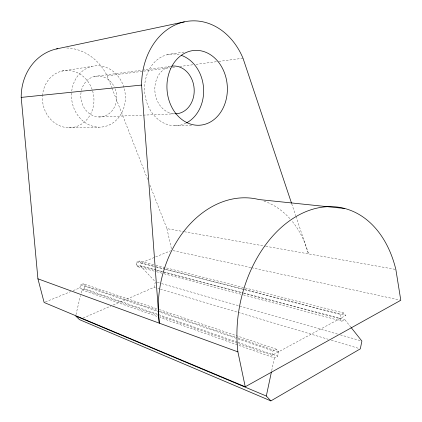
<?xml version="1.0" encoding="UTF-8"?>
<svg xmlns="http://www.w3.org/2000/svg" width="422" height="422" viewBox="0 0 422 422"><rect width="100%" height="100%" fill="white"/><g stroke="black" fill="none" stroke-linecap="round" stroke-linejoin="round"><path stroke-width="0.32" stroke-dasharray="2.11 1.58" d="M350.914 327.272L344.816 319.612L341.941 321.174L339.9 318.626L340.754 314.506L343.635 312.955L345.66 315.508L272.048 355.34L160.091 316.041M272.048 355.34L272.987 350.93L276.257 349.173L278.583 351.806L277.655 356.189L274.395 357.962L160.086 317.518M271.699 370.653L274.395 357.962M113.18 305.032L154.109 287.313L155.359 281.801L140.336 265.781L137.904 266.783L136.121 264.889L136.786 261.999L139.228 261.007L155.196 265.063M73.196 290.605L79.853 287.883L80.565 284.85L83.234 283.763L158.577 309.294M75.971 314.707L80.465 295.564M81.061 293.01L81.81 289.819L84.474 288.727L237.28 342.089M84.474 288.727L85.181 285.705L83.234 283.763M83.081 318.067L110.77 306.077M45.344 301.983L70.769 291.591M139.228 261.007L140.995 262.901L170.557 250.821M61.928 71.075L91.985 66.396M167.355 54.654L185.242 51.869M94.343 76.503L141.871 70.21M142.52 70.121L169.866 66.502M66.702 47.987A51.078 45.697 80.5 0 1 107.183 75.902L143.1 71.234M143.754 71.149L169.876 67.752M172.487 67.414L175.752 66.992M179.672 66.481L193.387 64.698M195.998 64.36L218.2 61.475M218.854 61.39L243.014 58.247M99.012 116.973L174.697 113.824A23.943 19.66 85.3 0 1 154.9 91.31A23.943 19.66 85.3 0 1 171.132 66.233M68.781 127.734L99.006 127.154M174.624 125.714L191.73 125.387M149.894 185.079L166.933 228.629L183.739 231.625M184.382 231.741L265.185 246.158M265.834 246.274L395.852 269.468M173.052 250.61L250.895 267.585M251.538 267.727L400.156 300.137M155.834 265.227L244.623 287.793M245.261 287.957L343.635 312.955M140.995 262.901L153.75 266.176M156.298 266.836L164.585 268.962M165.224 269.125L244.285 289.45M244.924 289.613L345.66 315.508M136.786 261.999L155.27 266.757M155.908 266.92L243.869 289.566M244.507 289.729L340.754 314.506M140.336 265.781L155.623 269.806M156.261 269.974L242.893 292.778M243.531 292.947L344.816 319.612M136.121 264.889L163.504 272.111M164.142 272.28L243.109 293.1M243.742 293.269L339.9 318.626M137.904 266.783L155.702 271.525M156.335 271.694L163.33 273.562M163.963 273.73L242.782 294.741M243.42 294.909L341.941 321.174M157.264 282.35L161.062 283.436M161.695 283.621L337.816 334.155M340.354 334.883L361.258 340.886M154.109 287.313L155.37 287.688M157.891 288.442L159.785 289.007M160.418 289.197L328.147 339.262M331.302 340.206L359.048 348.488M159.2 309.505L276.257 349.173M85.181 285.705L158.799 310.866M159.421 311.077L237.407 337.732M238.029 337.943L278.583 351.806M80.565 284.85L237.491 338.739M238.113 338.956L272.987 350.93M237.897 342.305L277.655 356.189M79.853 287.883L157.601 315.171M81.81 289.819L157.601 316.637M107.183 75.902L111.746 87.56M111.983 88.172L147.737 179.561M291.76 203.879L295.732 215.753M295.943 216.38L308.493 253.88A98.906 75.617 -76.6 0 0 291.628 220.632M166.933 228.629L171.765 250.33M263.956 201.051A98.906 75.617 -76.6 0 1 289.967 218.717M42.511 95.662A28.717 25.684 80.5 0 1 82.738 76.06A28.717 25.684 80.5 0 1 79.505 125.265A28.717 25.684 80.5 0 1 42.469 96.295M115.174 88.868A20.509 17.919 82.4 0 1 100.921 116.899A20.509 17.919 82.4 0 1 81.061 92.218M81.409 90.472A20.509 17.919 82.4 0 1 96.506 76.124A20.509 17.919 82.4 0 1 114.394 87.064M71.735 91.041A30.769 26.887 82.4 0 1 114.921 72.848A30.769 26.887 82.4 0 1 108.818 125.186A30.769 26.887 82.4 0 1 71.661 91.669M185.807 123.224A35.923 29.503 85.3 0 1 144.725 92.634A35.923 29.503 85.3 0 1 179.561 54.807"/><path stroke-width="0.63" d="M351.32 327.783L361.891 341.066L360.309 348.862L270.866 400.9L266.314 396.026L271.43 371.919M245.235 386.779L400.8 300.274L395.852 269.468A113.022 79.494 -77.7 0 0 299.71 214.534A113.022 79.494 -77.7 0 0 237.902 351.879L245.235 386.779L44.131 302.479L37.922 278.81L21.2 97.403A51.078 45.697 80.5 0 1 57.825 48.667M56.585 48.92L184.34 21.86M21.2 97.403L141.586 85.07A66.708 53.752 85.8 0 1 182.584 22.287A66.708 53.752 85.8 0 1 243.014 58.247L291.549 203.256M344.785 208.489L258.971 199.553A98.906 75.617 -76.6 0 0 159.305 323.157L141.586 85.07M37.922 278.81L237.902 351.879M266.314 396.026L75.675 315.978L79.473 319.628L270.866 400.9M171.775 66.138A23.943 19.66 85.3 0 1 194.131 88.525A23.943 19.66 85.3 0 1 175.336 113.829M181.449 55.393A35.923 29.503 85.3 0 1 203.536 87.818A35.923 29.503 85.3 0 1 186.392 122.934M170.725 68.601A37.495 30.189 85.8 0 0 197.649 125.271A37.495 30.189 85.8 0 0 223.08 69.577A37.495 30.189 85.8 0 0 170.725 68.601"/></g></svg>
